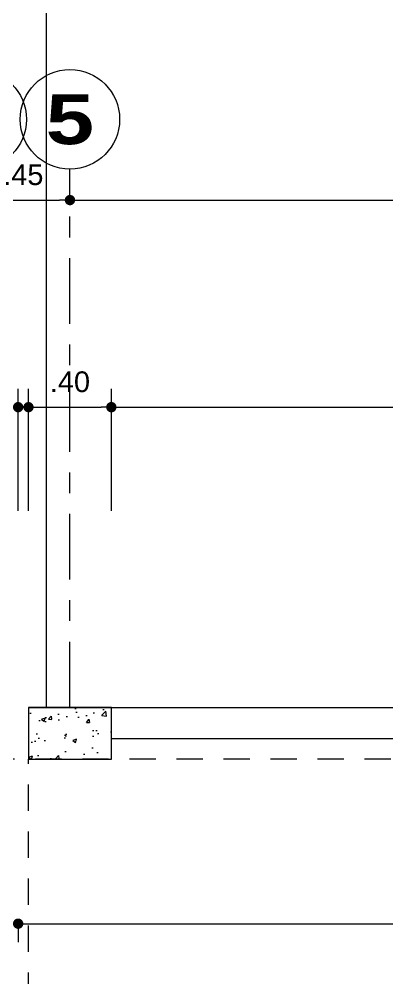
# Model space of a CAD drawing. Header units: millimetres. Extents: x 2178 to 2304, y 1220 to 1359.
# Drawn here: x 2193.531 to 2195.306, y 1342.664 to 1347.293 of the extents above; entities that cross this region are included whole.
import ezdxf
from ezdxf.enums import TextEntityAlignment as Align

# ---------------------------------------------------------------- set-up
doc = ezdxf.new("R2010")
doc.units = ezdxf.units.MM
doc.linetypes.add('CENTER', pattern=[50.800000000000004, 31.75, -6.35, 6.35, -6.35])
doc.linetypes.add('HIDDEN', pattern=[9.524999999999999, 6.35, -3.175])
doc.layers.get('0').update_dxf_attribs({"lineweight": 0})
for name, color, linetype, lineweight in [('COTAS', 40, 'Continuous', 20), ('Ejes22', 50, 'CENTER', 9), ('PLUMA 7', 10, 'Continuous', 0), ('PROY', 13, 'HIDDEN', 13)]:
    doc.layers.add(name, color=color, linetype=linetype, lineweight=lineweight)
doc.layers.add('pisos....', color=7, linetype='Continuous', lineweight=5, true_color=0x7c7f7e)
doc.styles.add('ARIAL', font='arial.ttf')
doc.styles.add('ARIALCH', font='arialbd.ttf', dxfattribs={"width": 1.25})
doc.dimstyles.new('RPM 50', dxfattribs={"dimtxt": 0.1, "dimasz": 0.05, "dimexe": 0.08849999999999973, "dimexo": 0.1535, "dimgap": 0.07099999999999997, "dimtad": 2, "dimtih": 1, "dimtoh": 1, "dimzin": 4, "dimdsep": 46, "dimtxsty": 'ARIAL', "dimblk": 'DOT', "dimcen": 0.4, "dimdle": 0.25, "dimclrd": 8, "dimclre": 8, "dimclrt": 9, "dimadec": 0, "dimazin": 0, "dimtfac": 1, "dimtix": 1, "dimtmove": 0, "dimatfit": 3, "dimldrblk": 'DOT', "dimfxl": 0.5, "dimfxlon": 1, "dimlwd": 0, "dimlwe": 0, "dimarcsym": 0})

# ---------------------------------------------------------------- blocks, each defined once
blk = doc.blocks.new('_DOT')
at = {"color": 0, "linetype": 'ByBlock'}
blk.add_line((-0.5, 0), (-1, 0), dxfattribs=at)
at = {"color": 0, "linetype": 'ByBlock', "const_width": 0.5}
blk.add_lwpolyline([(-0.25, 0, 1), (0.25, 0, 1)], format="xyb", close=True, dxfattribs=at)
blk = doc.blocks.new('*D1028')
at = {"color": 8, "lineweight": 0, "transparency": 16777216}
for p, q in [((2193.32631320559, 1346.419712895097), (2193.32631320559, 1346.508212895097)), ((2193.77631320559, 1346.419712895097), (2193.77631320559, 1346.508212895097)), ((2193.376313205591, 1346.419712895097), (2193.72631320559, 1346.419712895097))]:
    blk.add_line(p, q, dxfattribs=at)
at = {"layer": 'Defpoints', "color": 0, "transparency": 16777216}
for p in [(2193.32631320559, 1346.419712895096), (2193.77631320559, 1346.419712895096), (2193.77631320559, 1346.419712895097)]:
    blk.add_point(p, dxfattribs=at)
at = {"color": 8, "lineweight": 0, "transparency": 16777216, "xscale": 0.05, "yscale": 0.05, "zscale": 0.05, "rotation": 180}
blk.add_blockref('_DOT', (2193.32631320559, 1346.419712895097), dxfattribs=at)
at = {"color": 8, "lineweight": 0, "transparency": 16777216, "xscale": 0.05, "yscale": 0.05, "zscale": 0.05}
blk.add_blockref('_DOT', (2193.77631320559, 1346.419712895097), dxfattribs=at)
at = {"color": 9, "transparency": 16777216, "insert": (2193.55131320559, 1346.541565555397), "char_height": 0.1, "attachment_point": 5, "style": 'ARIAL'}
blk.add_mtext('.45', dxfattribs=at)
blk = doc.blocks.new('*D1029')
at = {"color": 8, "lineweight": 0, "transparency": 16777216}
for p, q in [((2193.77631320559, 1346.419712895097), (2193.77631320559, 1346.508212895097)), ((2198.47631320559, 1346.419712895097), (2198.47631320559, 1346.508212895097)), ((2193.82631320559, 1346.419712895097), (2198.42631320559, 1346.419712895097))]:
    blk.add_line(p, q, dxfattribs=at)
at = {"layer": 'Defpoints', "color": 0, "transparency": 16777216}
for p in [(2193.77631320559, 1346.419712895096), (2198.47631320559, 1346.419712895096), (2198.47631320559, 1346.419712895097)]:
    blk.add_point(p, dxfattribs=at)
at = {"color": 8, "lineweight": 0, "transparency": 16777216, "xscale": 0.05, "yscale": 0.05, "zscale": 0.05, "rotation": 180}
blk.add_blockref('_DOT', (2193.77631320559, 1346.419712895097), dxfattribs=at)
at = {"color": 8, "lineweight": 0, "transparency": 16777216, "xscale": 0.05, "yscale": 0.05, "zscale": 0.05}
blk.add_blockref('_DOT', (2198.47631320559, 1346.419712895097), dxfattribs=at)
at = {"color": 9, "transparency": 16777216, "insert": (2196.12631320559, 1346.541770193869), "char_height": 0.1, "attachment_point": 5, "style": 'ARIAL'}
blk.add_mtext('4.70', dxfattribs=at)
blk = doc.blocks.new('*D1056')
at = {"color": 8, "lineweight": 0, "transparency": 16777216}
for p, q in [((2193.12631320559, 1344.919712895096), (2193.12631320559, 1345.508212895096)), ((2193.526313205591, 1344.919712895096), (2193.526313205591, 1345.508212895096)), ((2193.17631320559, 1345.419712895096), (2193.47631320559, 1345.419712895096))]:
    blk.add_line(p, q, dxfattribs=at)
at = {"layer": 'Defpoints', "color": 0, "transparency": 16777216}
for p in [(2193.526313205591, 1345.419712895096), (2193.12631320559, 1343.969712895096), (2193.526313205591, 1343.969712895096)]:
    blk.add_point(p, dxfattribs=at)
at = {"color": 8, "lineweight": 0, "transparency": 16777216, "xscale": 0.05, "yscale": 0.05, "zscale": 0.05, "rotation": 180}
blk.add_blockref('_DOT', (2193.12631320559, 1345.419712895096), dxfattribs=at)
at = {"color": 8, "lineweight": 0, "transparency": 16777216, "xscale": 0.05, "yscale": 0.05, "zscale": 0.05}
blk.add_blockref('_DOT', (2193.526313205591, 1345.419712895096), dxfattribs=at)
at = {"color": 9, "transparency": 16777216, "insert": (2193.32631320559, 1345.541770193869), "char_height": 0.1, "attachment_point": 5, "style": 'ARIAL'}
blk.add_mtext('.40', dxfattribs=at)
blk = doc.blocks.new('*D1057')
at = {"color": 8, "lineweight": 0, "transparency": 16777216}
for p, q in [((2193.57631320559, 1344.919712895096), (2193.57631320559, 1345.508212895096)), ((2193.97631320559, 1344.919712895096), (2193.97631320559, 1345.508212895096)), ((2193.62631320559, 1345.419712895096), (2193.92631320559, 1345.419712895096))]:
    blk.add_line(p, q, dxfattribs=at)
at = {"layer": 'Defpoints', "color": 0, "transparency": 16777216}
for p in [(2193.97631320559, 1345.419712895096), (2193.57631320559, 1343.969712895096), (2193.97631320559, 1343.969712895096)]:
    blk.add_point(p, dxfattribs=at)
at = {"color": 8, "lineweight": 0, "transparency": 16777216, "xscale": 0.05, "yscale": 0.05, "zscale": 0.05, "rotation": 180}
blk.add_blockref('_DOT', (2193.57631320559, 1345.419712895096), dxfattribs=at)
at = {"color": 8, "lineweight": 0, "transparency": 16777216, "xscale": 0.05, "yscale": 0.05, "zscale": 0.05}
blk.add_blockref('_DOT', (2193.97631320559, 1345.419712895096), dxfattribs=at)
at = {"color": 9, "transparency": 16777216, "insert": (2193.77631320559, 1345.541770193869), "char_height": 0.1, "attachment_point": 5, "style": 'ARIAL'}
blk.add_mtext('.40', dxfattribs=at)
blk = doc.blocks.new('*D1058')
at = {"color": 8, "lineweight": 0, "transparency": 16777216}
for p, q in [((2193.97631320559, 1344.919712895096), (2193.97631320559, 1345.508212895096)), ((2198.27631320559, 1344.919712895096), (2198.27631320559, 1345.508212895096)), ((2194.026313205591, 1345.419712895096), (2198.22631320559, 1345.419712895096))]:
    blk.add_line(p, q, dxfattribs=at)
at = {"layer": 'Defpoints', "color": 0, "transparency": 16777216}
for p in [(2198.27631320559, 1345.419712895096), (2193.97631320559, 1343.969712895096), (2198.27631320559, 1343.969712895096)]:
    blk.add_point(p, dxfattribs=at)
at = {"color": 8, "lineweight": 0, "transparency": 16777216, "xscale": 0.05, "yscale": 0.05, "zscale": 0.05, "rotation": 180}
blk.add_blockref('_DOT', (2193.97631320559, 1345.419712895096), dxfattribs=at)
at = {"color": 8, "lineweight": 0, "transparency": 16777216, "xscale": 0.05, "yscale": 0.05, "zscale": 0.05}
blk.add_blockref('_DOT', (2198.27631320559, 1345.419712895096), dxfattribs=at)
at = {"color": 9, "transparency": 16777216, "insert": (2196.12631320559, 1345.541804300281), "char_height": 0.1, "attachment_point": 5, "style": 'ARIAL'}
blk.add_mtext('4.30', dxfattribs=at)
blk = doc.blocks.new('*D1013')
at = {"color": 8, "lineweight": 0, "transparency": 16777216}
for p, q in [((2193.526313205591, 1342.925183866324), (2193.526313205591, 1342.836683866323)), ((2193.576313205591, 1342.925183866324), (2198.47631320559, 1342.925183866324)), ((2198.52631320559, 1342.925183866324), (2198.52631320559, 1342.836683866323))]:
    blk.add_line(p, q, dxfattribs=at)
at = {"layer": 'Defpoints', "color": 0, "transparency": 16777216}
for p in [(2193.526313205591, 1342.992623935612), (2198.52631320559, 1342.992623935612), (2198.52631320559, 1342.925183866324)]:
    blk.add_point(p, dxfattribs=at)
at = {"color": 8, "lineweight": 0, "transparency": 16777216, "xscale": 0.05, "yscale": 0.05, "zscale": 0.05, "rotation": 180}
blk.add_blockref('_DOT', (2193.526313205591, 1342.925183866324), dxfattribs=at)
at = {"color": 8, "lineweight": 0, "transparency": 16777216, "xscale": 0.05, "yscale": 0.05, "zscale": 0.05}
blk.add_blockref('_DOT', (2198.52631320559, 1342.925183866324), dxfattribs=at)
at = {"color": 9, "transparency": 16777216, "insert": (2196.026313205591, 1342.803126567551), "char_height": 0.1, "attachment_point": 5, "style": 'ARIAL'}
blk.add_mtext('5.00', dxfattribs=at)

msp = doc.modelspace()

# ---------------------------------------------------------------- hatches: boundary and pattern name
h = msp.add_hatch()
h.set_pattern_fill('AR-B816', color=256)
h.set_pattern_definition([(0, (0, 0), (0, 203.2), []), (90, (0, 0), (-203.2, 203.2), [203.2, -203.2])])
h.paths.add_polyline_path([(2235.820127780556, 1354.823986271195), (2181.776313205592, 1354.82398627122), (2181.77631320559, 1348.969712895096), (2181.77631320559, 1344.148598333296, -0.648231519510081), (2182.176313205589, 1343.969712895096), (2184.77631320559, 1343.969712895096), (2184.77631320559, 1348.969712895096), (2184.77631320559, 1351.823986271249), (2232.176313205591, 1351.823986271249), (2235.820127780552, 1351.823986271246)])
h.paths.add_polyline_path([(2184.688438035058, 1345.437813850076), (2184.932639945017, 1345.437813850076), (2184.932639945017, 1345.643884791413), (2184.688438035058, 1345.643884791413)], flags=24)
h.paths.add_polyline_path([(2181.724983055522, 1343.789712895096), (2182.147643355658, 1343.789712895096), (2182.147643355658, 1344.149712895096), (2181.724983055522, 1344.149712895096)], flags=9)
h = msp.add_hatch()
h.set_pattern_fill('AR-CONC', color=256, scale=0.001)
h.set_pattern_definition([(49.99999999999999, (1024.543095671087, -426.9564722311436), (0.182184668996004, -0.01593908553890309), [0.01905, -0.20955]), (355, (1024.543095671087, -426.9564722311436), (-0.03524342142496934, 0.1910568452390352), [0.01524, -0.16764058417]), (100.4514447, (1024.558277678087, -426.9578004846437), (0.1469412470903533, 0.1751177519121951), [0.01619000879999999, -0.1780902445999999]), (46.18420000000001, (1024.543095671087, -426.9056722311436), (0.2710790408921299, -0.04204232793272715), [0.028575, -0.314325]), (96.63555760999992, (1024.565685571087, -426.9091757311437), (0.237404134051503, 0.2474261245977215), [0.02428502314, -0.26713560816]), (351.1841511700001, (1024.543095671087, -426.9056722311436), (0.237404134064977, 0.2474261245855326), [0.02285996707, -0.25145973192]), (21, (1024.568495671087, -426.9183722311436), (0.1516143912691325, -0.1022651981870876), [0.01905, -0.20955]), (326.0000000000001, (1024.568495671087, -426.9183722311436), (0.06180202834764707, 0.1841879661223193), [0.01524, -0.16764]), (71.45144499999999, (1024.581130203687, -426.9268943310435), (0.2134164192787162, 0.08192276888590524), [0.0161900088, -0.1780899376]), (37.50000000000001, (1024.543095671087, -426.9564722311436), (0.003088603250591816, 0.0845550388731531), [0, -0.165608, 0, -0.17018, 0, -0.168275]), (7.499999999999999, (1024.543095671087, -426.9564722311436), (0.06681966251030574, 0.1001805748181195), [0, -0.09702799999999999, 0, -0.161798, 0, -0.06413500000000001]), (327.5, (1024.486453671087, -426.9564722311436), (0.1355905951668714, -0.005728743992673458), [0, -0.0635, 0, -0.19812, 0, -0.26289]), (317.5, (1024.461053671087, -426.9564722311436), (0.148129181386018, 0.02542649103333302), [0, -0.08255, 0, -0.131572, 0, -0.18669])])
h.paths.add_polyline_path([(2193.97631320559, 1343.719712895096), (2193.97631320559, 1343.969712895096), (2193.57631320559, 1343.969712895096), (2193.57631320559, 1343.719712895096)])
at = {"layer": 'pisos....'}
h = msp.add_hatch(dxfattribs=at)
h.set_pattern_fill('AR-B816C', color=256, scale=0.001)
h.set_pattern_definition([(0, (0, 0), (0.2032, 0.2032), [0.396875, -0.009525]), (0, (-0.2032, 0.009525), (0.2032, 0.2032), [0.396875, -0.009525]), (90, (0, 0), (-0.2032, 0.2032), [-0.212725, 0.193675]), (90, (-0.009525, 0), (-0.2032, 0.2032), [-0.212725, 0.193675])])
h.paths.add_polyline_path([(2184.688438035058, 1345.437813850076), (2184.932639945017, 1345.437813850076), (2184.932639945017, 1345.643884791413), (2184.688438035058, 1345.643884791413)], flags=24)
edge = h.paths.add_edge_path()
edge.add_arc((2183.276313205592, 1353.32398627122), 1.5, 89.99999999994789, 180)
edge.add_line((2181.776313205592, 1353.32398627122), (2181.77631320559, 1344.148598333296))
edge.add_arc((2181.93631320559, 1343.969712895096), 0.2400000000001155, 5.4285465012071654e-11, 131.8103148957074, ccw=False)
edge.add_line((2182.176313205589, 1343.969712895096), (2184.77631320559, 1343.969712895096))
edge.add_line((2184.77631320559, 1343.969712895096), (2184.77631320559, 1348.969712895096))
edge.add_line((2184.77631320559, 1348.969712895096), (2184.77631320559, 1351.823986271249))
edge.add_line((2184.77631320559, 1351.823986271249), (2232.176313205591, 1351.823986271249))
edge.add_line((2232.176313205591, 1351.823986271249), (2235.820127780552, 1351.823986271246))
edge.add_line((2235.820127780552, 1351.823986271246), (2235.820127780556, 1354.823986271195))
edge.add_line((2235.820127780556, 1354.823986271195), (2183.276313205593, 1354.82398627122))

# ---------------------------------------------------------------- linework, layer by layer
msp.add_lwpolyline([(2193.66381320559, 1343.969712895096), (2193.66381320559, 1348.969712895096), (2193.66381320559, 1351.823986271249)])
at = {"layer": 'COTAS'}
for centre in [(2193.32631320559, 1346.809712895096), (2193.776313205591, 1346.809712895096)]:
    msp.add_circle(centre, 0.24, dxfattribs=at)
at = {"layer": 'Ejes22', "linetype": 'CENTER', "lineweight": 9, "ltscale": 0.01}
msp.add_lwpolyline([(2193.77631320559, 1343.969712895096), (2193.77631320559, 1346.569712895096)], dxfattribs=at)
at = {"layer": 'PLUMA 7'}
for points in [[(2193.57631320559, 1343.969712895096), (2212.375280365475, 1343.969712895096)], [(2193.97631320559, 1343.819712895096), (2198.27631320559, 1343.819712895096)]]:
    msp.add_lwpolyline(points, dxfattribs=at)
msp.add_lwpolyline([(2193.57631320559, 1343.969712895096), (2193.57631320559, 1343.719712895096), (2193.97631320559, 1343.719712895096), (2193.97631320559, 1343.969712895096)], close=True, dxfattribs=at)
at = {"layer": 'PROY', "ltscale": 0.02, "flags": 128}
for points in [[(2198.27631320559, 1343.719712895096), (2188.07631320559, 1343.719712895096)], [(2193.57631320559, 1340.519712895096), (2193.57631320559, 1343.719712895096)]]:
    msp.add_lwpolyline(points, dxfattribs=at)

# ---------------------------------------------------------------- texts
at = {"layer": 'COTAS', "style": 'ARIALCH', "width": 1.25}
msp.add_attdef('5', text='LETRAONUMERO', height=0.24, dxfattribs=at).set_placement((2193.776313205591, 1346.809712895096), align=Align.MIDDLE_CENTER)

# ---------------------------------------------------------------- dimensions: what is measured, and where the dimension line sits
for base, p1, p2, override, picture, middle in [((2193.77631320559, 1346.419712895097), (2193.32631320559, 1346.419712895096), (2193.77631320559, 1346.419712895096), {"dimtmove": 1}, '*D1028', (2193.55131320559, 1346.541565555397)), ((2198.47631320559, 1346.419712895097), (2193.77631320559, 1346.419712895096), (2198.47631320559, 1346.419712895096), {"dimtmove": 1}, '*D1029', (2196.12631320559, 1346.541770193869)), ((2193.526313205591, 1345.419712895096), (2193.12631320559, 1343.969712895096), (2193.526313205591, 1343.969712895096), {"dimtmove": 1}, '*D1056', (2193.32631320559, 1345.541770193869)), ((2198.27631320559, 1345.419712895096), (2193.97631320559, 1343.969712895096), (2198.27631320559, 1343.969712895096), {"dimtmove": 1}, '*D1058', (2196.12631320559, 1345.541804300281)), ((2198.52631320559, 1342.925183866324), (2193.526313205591, 1342.992623935612), (2198.52631320559, 1342.992623935612), {"dimclrd": 8}, '*D1013', (2196.026313205591, 1342.803126567551))]:
    dim = msp.add_linear_dim(base=base, p1=p1, p2=p2, dimstyle='RPM 50', override=override)
    dim.commit()
    dim.dimension.update_dxf_attribs({"geometry": picture, "text_midpoint": middle})
dim = msp.add_linear_dim(base=(2193.97631320559, 1345.419712895096), p1=(2193.57631320559, 1343.969712895096), p2=(2193.97631320559, 1343.969712895096), dimstyle='RPM 50')
dim.commit()
dim.dimension.update_dxf_attribs({"geometry": '*D1057', "text_midpoint": (2193.77631320559, 1345.541770193869)})

doc.saveas('drawing.dxf')
